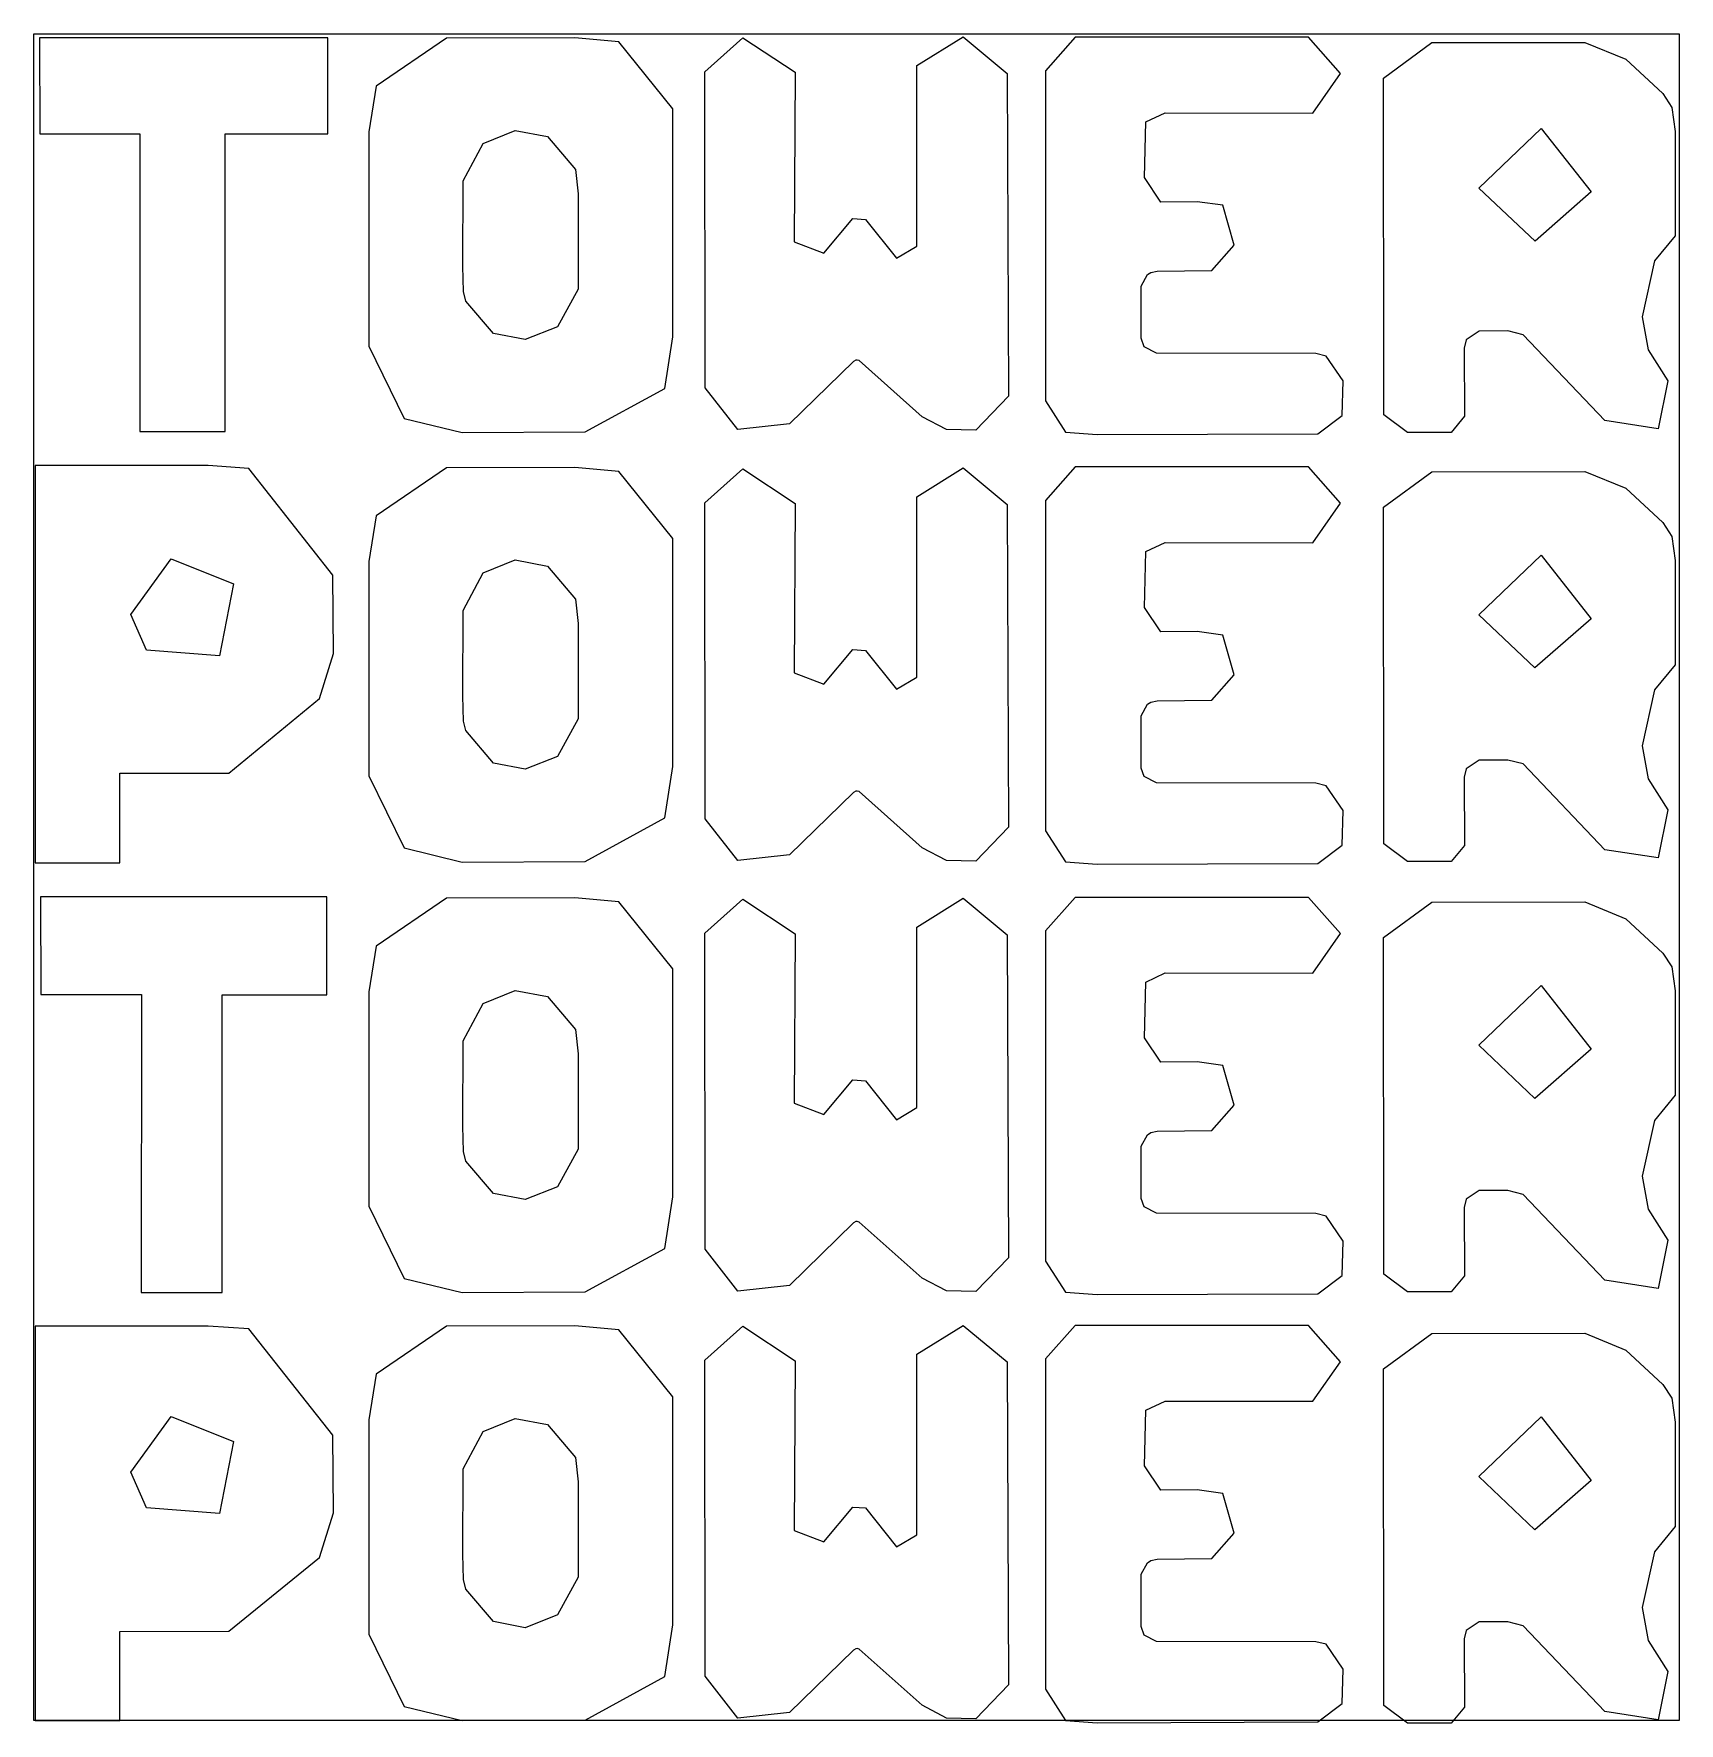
# Model space of a CAD drawing. Extents: x 0 to 1, y 276.29 to 277.32.
import ezdxf

# ---------------------------------------------------------------- set-up
doc = ezdxf.new("R2010")
doc.units = 0

msp = doc.modelspace()

# ---------------------------------------------------------------- linework, layer by layer
at = {"layer": 'Letters', "color": 4}
for p, q in [((0, 276.295556), (0, 277.318611)), ((0, 277.318611), (0.997937, 277.318611)), ((0.178243, 277.316241), (0.00344, 277.316241)), ((0.00344, 277.316241), (0.003585, 277.257982)), ((0.178243, 277.257884), (0.178243, 277.316241)), ((0.250306, 277.315973), (0.207631, 277.286825)), ((0.328165, 277.316128), (0.250306, 277.315973)), ((0.354834, 277.31376), (0.328165, 277.316128)), ((0.387529, 277.273158), (0.354834, 277.31376)), ((0.406902, 277.295632), (0.429982, 277.316252)), ((0.429982, 277.316252), (0.461683, 277.295236)), ((0.535615, 277.299285), (0.563683, 277.316799)), ((0.563683, 277.316799), (0.590437, 277.294623)), ((0.631532, 277.316503), (0.613676, 277.296156)), ((0.773186, 277.316503), (0.631532, 277.316503)), ((0.792569, 277.294497), (0.773186, 277.316503)), ((0.818594, 277.291783), (0.847966, 277.313251)), ((0.847966, 277.313251), (0.940769, 277.313418)), ((0.940769, 277.313418), (0.96547, 277.303164)), ((0.997937, 277.318611), (0.997937, 276.295556)), ((0.96547, 277.303164), (0.987967, 277.282336)), ((0.407269, 277.103907), (0.406902, 277.295632)), ((0.461683, 277.295236), (0.461111, 277.192403)), ((0.535496, 277.189778), (0.535615, 277.299285)), ((0.590437, 277.294623), (0.591159, 277.098746)), ((0.613676, 277.296156), (0.613676, 277.095887)), ((0.775685, 277.27047), (0.792569, 277.294497)), ((0.818765, 277.098032), (0.818594, 277.291783)), ((0.207631, 277.286825), (0.203252, 277.259108)), ((0.987967, 277.282336), (0.993397, 277.273953)), ((0.387612, 277.134759), (0.387529, 277.273158)), ((0.674547, 277.265135), (0.686097, 277.270629)), ((0.686097, 277.270629), (0.775685, 277.27047)), ((0.993397, 277.273953), (0.995551, 277.259405)), ((0.203252, 277.259108), (0.203146, 277.129141)), ((0.272549, 277.252146), (0.292, 277.26004)), ((0.292, 277.26004), (0.311577, 277.256354)), ((0.673717, 277.231351), (0.674547, 277.265135)), ((0.876449, 277.225035), (0.914286, 277.261193)), ((0.914286, 277.261193), (0.944537, 277.222672)), ((0.995551, 277.259405), (0.995472, 277.19613)), ((0.003585, 277.257982), (0.064387, 277.257962)), ((0.064387, 277.257962), (0.064312, 277.077311)), ((0.115979, 277.077311), (0.116021, 277.257884)), ((0.116021, 277.257884), (0.178243, 277.257884)), ((0.260319, 277.229443), (0.272549, 277.252146)), ((0.311577, 277.256354), (0.328502, 277.236268)), ((0.260272, 277.177731), (0.260319, 277.229443)), ((0.328502, 277.236268), (0.33013, 277.221585)), ((0.683629, 277.216569), (0.673717, 277.231351)), ((0.33013, 277.221585), (0.330086, 277.163757)), ((0.910482, 277.192778), (0.876449, 277.225035)), ((0.876449, 277.225035), (0.876449, 277.225035)), ((0.944537, 277.222672), (0.910482, 277.192778)), ((0.705589, 277.216752), (0.683629, 277.216569)), ((0.721103, 277.214565), (0.705589, 277.216752)), ((0.728046, 277.190416), (0.721103, 277.214565)), ((0.47914, 277.185527), (0.496797, 277.206544)), ((0.496797, 277.206544), (0.504401, 277.206036)), ((0.504401, 277.206036), (0.523301, 277.182458)), ((0.461111, 277.192403), (0.47914, 277.185527)), ((0.523303, 277.18246), (0.535496, 277.189778)), ((0.714575, 277.175073), (0.728046, 277.190416)), ((0.995472, 277.19613), (0.982984, 277.180858)), ((0.260562, 277.162268), (0.260272, 277.177731)), ((0.523301, 277.182458), (0.523303, 277.18246)), ((0.982984, 277.180858), (0.975451, 277.146912)), ((0.671706, 277.165625), (0.675513, 277.172539)), ((0.675513, 277.172539), (0.677486, 277.173857)), ((0.677486, 277.173857), (0.681399, 277.174681)), ((0.681399, 277.174681), (0.714575, 277.175073)), ((0.260563, 277.162267), (0.260562, 277.162268)), ((0.262044, 277.156526), (0.260563, 277.162267)), ((0.278828, 277.13685), (0.262044, 277.156526)), ((0.330086, 277.163757), (0.317635, 277.140863)), ((0.671707, 277.133893), (0.671706, 277.165625)), ((0.975451, 277.146912), (0.979058, 277.127009)), ((0.298116, 277.13313), (0.278828, 277.13685)), ((0.317635, 277.140863), (0.298116, 277.13313)), ((0.876573, 277.138253), (0.868755, 277.132963)), ((0.893948, 277.138348), (0.876573, 277.138253)), ((0.903393, 277.135978), (0.893948, 277.138348)), ((0.952775, 277.083973), (0.903393, 277.135978)), ((0.203146, 277.129141), (0.224616, 277.085362)), ((0.382694, 277.103557), (0.387612, 277.134759)), ((0.673434, 277.128682), (0.671707, 277.133893)), ((0.680928, 277.124843), (0.673434, 277.128682)), ((0.868755, 277.132963), (0.86757, 277.128012)), ((0.86757, 277.128012), (0.867706, 277.086583)), ((0.979058, 277.127009), (0.990959, 277.108194)), ((0.497226, 277.119833), (0.458334, 277.081961)), ((0.498618, 277.120626), (0.497226, 277.119833)), ((0.499408, 277.120711), (0.498618, 277.120626)), ((0.500517, 277.12039), (0.499408, 277.120711)), ((0.538757, 277.086307), (0.500517, 277.12039)), ((0.777455, 277.124645), (0.680928, 277.124843)), ((0.783919, 277.123053), (0.777455, 277.124645)), ((0.794115, 277.108053), (0.783919, 277.123053)), ((0.793477, 277.087053), (0.794115, 277.108053)), ((0.990959, 277.108194), (0.985209, 277.078948)), ((0.334381, 277.077098), (0.382694, 277.103556)), ((0.382694, 277.103556), (0.382694, 277.103557)), ((0.427028, 277.078532), (0.407269, 277.103907)), ((0.591159, 277.098746), (0.571288, 277.078148)), ((0.613676, 277.095887), (0.625717, 277.076927)), ((0.818764, 277.087499), (0.818765, 277.098032)), ((0.224616, 277.085362), (0.259757, 277.076847)), ((0.553528, 277.078594), (0.538757, 277.086307)), ((0.778821, 277.075968), (0.793477, 277.087053)), ((0.833069, 277.076864), (0.818764, 277.087499)), ((0.867706, 277.086583), (0.859624, 277.076819)), ((0.064312, 277.077311), (0.115979, 277.077311)), ((0.259757, 277.076847), (0.334381, 277.077098)), ((0.458334, 277.081961), (0.427028, 277.078532)), ((0.571288, 277.078148), (0.553528, 277.078594)), ((0.625717, 277.076927), (0.644866, 277.075524)), ((0.644866, 277.075525), (0.778821, 277.075968)), ((0.644866, 277.075524), (0.644866, 277.075525)), ((0.859624, 277.076819), (0.833069, 277.076864)), ((0.985209, 277.078948), (0.952775, 277.083973)), ((0.105702, 277.056714), (0.000742, 277.056714)), ((0.000742, 277.056714), (0.000742, 276.815765)), ((0.130428, 277.054964), (0.105702, 277.056714)), ((0.105702, 277.056714), (0.105702, 277.056714)), ((0.181449, 276.99016), (0.130428, 277.054964)), ((0.250306, 277.055381), (0.207631, 277.026233)), ((0.328165, 277.055536), (0.250306, 277.055381)), ((0.354834, 277.053168), (0.328165, 277.055536)), ((0.406902, 277.034197), (0.429982, 277.054817)), ((0.429982, 277.054817), (0.461683, 277.033801)), ((0.535615, 277.03785), (0.563683, 277.055364)), ((0.563683, 277.055364), (0.590437, 277.033188)), ((0.631532, 277.055869), (0.613676, 277.035522)), ((0.773186, 277.055869), (0.631532, 277.055869)), ((0.792569, 277.033863), (0.773186, 277.055869)), ((0.387529, 277.012566), (0.354834, 277.053168)), ((0.818594, 277.03153), (0.847966, 277.052997)), ((0.847966, 277.052997), (0.940769, 277.053164)), ((0.940769, 277.053164), (0.96547, 277.04291)), ((0.407269, 276.842472), (0.406902, 277.034197)), ((0.461683, 277.033801), (0.461111, 276.930968)), ((0.535496, 276.928343), (0.535615, 277.03785)), ((0.613676, 277.035522), (0.613676, 276.835253)), ((0.775685, 277.009837), (0.792569, 277.033863)), ((0.96547, 277.04291), (0.987967, 277.022082)), ((0.207631, 277.026233), (0.203252, 276.998517)), ((0.590437, 277.033188), (0.591159, 276.837311)), ((0.818765, 276.837778), (0.818594, 277.03153)), ((0.987967, 277.022082), (0.993397, 277.013699)), ((0.993397, 277.013699), (0.995551, 276.999152)), ((0.387612, 276.874167), (0.387529, 277.012566)), ((0.673717, 276.970717), (0.674547, 277.004501)), ((0.674547, 277.004501), (0.686097, 277.009995)), ((0.686097, 277.009995), (0.775685, 277.009837)), ((0.058909, 276.966374), (0.083409, 277.000097)), ((0.083409, 277.000097), (0.121143, 276.984971)), ((0.203252, 276.998517), (0.203146, 276.868549)), ((0.272549, 276.991554), (0.292, 276.999448)), ((0.292, 276.999448), (0.311577, 276.995762)), ((0.311577, 276.995762), (0.328502, 276.975676)), ((0.876413, 276.966193), (0.914249, 277.002351)), ((0.914249, 277.002351), (0.9445, 276.96383)), ((0.995551, 276.999152), (0.995472, 276.935876)), ((0.121143, 276.984971), (0.112651, 276.941283)), ((0.181757, 276.942686), (0.181449, 276.99016)), ((0.260319, 276.968851), (0.272549, 276.991554)), ((0.328502, 276.975676), (0.33013, 276.960993)), ((0.068392, 276.94483), (0.058909, 276.966374)), ((0.058909, 276.966374), (0.058909, 276.966374)), ((0.260272, 276.917139), (0.260319, 276.968851)), ((0.683629, 276.955935), (0.673717, 276.970717)), ((0.910445, 276.933935), (0.876413, 276.966193)), ((0.876413, 276.966193), (0.876413, 276.966193)), ((0.9445, 276.96383), (0.910445, 276.933935)), ((0.33013, 276.960993), (0.330086, 276.903166)), ((0.705589, 276.956118), (0.683629, 276.955935)), ((0.721103, 276.953931), (0.705589, 276.956118)), ((0.728046, 276.929783), (0.721103, 276.953931)), ((0.112651, 276.941283), (0.068392, 276.94483)), ((0.17322, 276.915421), (0.181757, 276.942686)), ((0.47914, 276.924092), (0.496797, 276.945109)), ((0.496797, 276.945109), (0.504401, 276.944601)), ((0.504401, 276.944601), (0.523301, 276.921023)), ((0.461111, 276.930968), (0.47914, 276.924092)), ((0.995472, 276.935876), (0.982984, 276.920604)), ((0.523301, 276.921023), (0.523303, 276.921025)), ((0.523303, 276.921025), (0.535496, 276.928343)), ((0.714575, 276.914439), (0.728046, 276.929783)), ((0.982984, 276.920604), (0.975451, 276.886658)), ((0.118254, 276.87022), (0.17322, 276.915421)), ((0.260562, 276.901676), (0.260272, 276.917139)), ((0.671706, 276.904991), (0.675513, 276.911905)), ((0.675513, 276.911905), (0.677486, 276.913223)), ((0.677486, 276.913223), (0.681399, 276.914047)), ((0.681399, 276.914047), (0.714575, 276.914439)), ((0.260563, 276.901676), (0.260562, 276.901676)), ((0.262044, 276.895935), (0.260563, 276.901676)), ((0.330086, 276.903166), (0.317635, 276.880272)), ((0.671707, 276.873259), (0.671706, 276.904991)), ((0.278828, 276.876258), (0.262044, 276.895935)), ((0.317635, 276.880272), (0.298116, 276.872538)), ((0.975451, 276.886658), (0.979058, 276.866755)), ((0.052271, 276.8701), (0.118254, 276.87022)), ((0.052271, 276.815765), (0.052271, 276.8701)), ((0.298116, 276.872538), (0.278828, 276.876258)), ((0.382694, 276.842965), (0.387612, 276.874167)), ((0.673434, 276.868048), (0.671707, 276.873259)), ((0.868755, 276.87271), (0.86757, 276.867759)), ((0.876573, 276.878), (0.868755, 276.87271)), ((0.893948, 276.878095), (0.876573, 276.878)), ((0.903393, 276.875724), (0.893948, 276.878095)), ((0.952775, 276.823719), (0.903393, 276.875724)), ((0.203146, 276.868549), (0.224616, 276.82477)), ((0.498618, 276.859191), (0.497226, 276.858398)), ((0.499408, 276.859276), (0.498618, 276.859191)), ((0.500517, 276.858955), (0.499408, 276.859276)), ((0.680928, 276.864209), (0.673434, 276.868048)), ((0.777455, 276.864011), (0.680928, 276.864209)), ((0.783919, 276.862419), (0.777455, 276.864011)), ((0.794115, 276.847419), (0.783919, 276.862419)), ((0.86757, 276.867759), (0.867706, 276.826329)), ((0.979058, 276.866755), (0.990959, 276.84794)), ((0.497226, 276.858398), (0.458334, 276.820526)), ((0.538757, 276.824872), (0.500517, 276.858955)), ((0.334381, 276.816506), (0.382694, 276.842965)), ((0.382694, 276.842965), (0.382694, 276.842965)), ((0.427028, 276.817097), (0.407269, 276.842472)), ((0.793477, 276.82642), (0.794115, 276.847419)), ((0.990959, 276.84794), (0.985209, 276.818694)), ((0.591159, 276.837311), (0.571288, 276.816713)), ((0.613676, 276.835253), (0.625717, 276.816293)), ((0.818764, 276.827246), (0.818765, 276.837778)), ((0.224616, 276.82477), (0.259757, 276.816256)), ((0.458334, 276.820526), (0.427028, 276.817097)), ((0.553528, 276.817159), (0.538757, 276.824872)), ((0.778821, 276.815335), (0.793477, 276.82642)), ((0.833069, 276.81661), (0.818764, 276.827246)), ((0.867706, 276.826329), (0.859624, 276.816566)), ((0.985209, 276.818694), (0.952775, 276.823719)), ((0.000742, 276.815765), (0.052271, 276.815765)), ((0.259757, 276.816256), (0.334381, 276.816506)), ((0.571288, 276.816713), (0.553528, 276.817159)), ((0.625717, 276.816293), (0.644866, 276.814891)), ((0.644866, 276.814892), (0.778821, 276.815335)), ((0.644866, 276.814891), (0.644866, 276.814892)), ((0.859624, 276.816566), (0.833069, 276.81661)), ((0.1778, 276.795089), (0.004165, 276.795089)), ((0.004165, 276.795089), (0.004302, 276.735871)), ((0.1778, 276.735774), (0.1778, 276.795089)), ((0.250306, 276.794325), (0.207631, 276.765177)), ((0.328165, 276.794481), (0.250306, 276.794325)), ((0.354834, 276.792113), (0.328165, 276.794481)), ((0.387529, 276.751511), (0.354834, 276.792113)), ((0.406902, 276.773141), (0.429982, 276.793762)), ((0.429982, 276.793762), (0.461683, 276.772745)), ((0.535615, 276.776787), (0.563683, 276.794301)), ((0.563683, 276.794301), (0.590437, 276.772125)), ((0.631532, 276.794821), (0.613676, 276.774474)), ((0.773186, 276.794821), (0.631532, 276.794821)), ((0.792569, 276.772816), (0.773186, 276.794821)), ((0.818594, 276.770473), (0.847966, 276.791941)), ((0.847966, 276.791941), (0.940769, 276.792108)), ((0.940769, 276.792108), (0.96547, 276.781854)), ((0.96547, 276.781854), (0.987967, 276.761026)), ((0.407269, 276.581416), (0.406902, 276.773141)), ((0.461683, 276.772745), (0.461111, 276.669912)), ((0.535496, 276.66728), (0.535615, 276.776787)), ((0.590437, 276.772125), (0.591159, 276.576248)), ((0.613676, 276.774474), (0.613676, 276.574206)), ((0.775685, 276.748789), (0.792569, 276.772816)), ((0.818765, 276.576722), (0.818594, 276.770473)), ((0.207631, 276.765177), (0.203252, 276.737461)), ((0.987967, 276.761026), (0.993397, 276.752643)), ((0.387612, 276.613111), (0.387529, 276.751511)), ((0.674547, 276.743454), (0.686097, 276.748947)), ((0.686097, 276.748947), (0.775685, 276.748789)), ((0.993397, 276.752643), (0.995551, 276.738095)), ((0.203252, 276.737461), (0.203146, 276.607493)), ((0.272549, 276.730498), (0.292, 276.738392)), ((0.292, 276.738392), (0.311577, 276.734707)), ((0.673717, 276.709669), (0.674547, 276.743454)), ((0.876413, 276.705136), (0.914249, 276.741294)), ((0.914249, 276.741294), (0.9445, 276.702773)), ((0.995551, 276.738095), (0.995472, 276.67482)), ((0.004302, 276.735871), (0.065264, 276.735851)), ((0.065264, 276.735851), (0.065193, 276.5552)), ((0.1143, 276.5552), (0.11434, 276.735774)), ((0.11434, 276.735774), (0.1778, 276.735774)), ((0.260319, 276.707796), (0.272549, 276.730498)), ((0.311577, 276.734707), (0.328502, 276.71462)), ((0.260272, 276.656083), (0.260319, 276.707796)), ((0.328502, 276.71462), (0.33013, 276.699938)), ((0.683629, 276.694888), (0.673717, 276.709669)), ((0.33013, 276.699938), (0.330086, 276.64211)), ((0.910445, 276.672879), (0.876413, 276.705136)), ((0.876413, 276.705136), (0.876413, 276.705136)), ((0.9445, 276.702773), (0.910445, 276.672879)), ((0.705589, 276.69507), (0.683629, 276.694888)), ((0.721103, 276.692883), (0.705589, 276.69507)), ((0.728046, 276.668735), (0.721103, 276.692883)), ((0.47914, 276.663036), (0.496797, 276.684053)), ((0.496797, 276.684053), (0.504401, 276.683545)), ((0.504401, 276.683545), (0.523301, 276.659967)), ((0.995472, 276.67482), (0.982984, 276.659548)), ((0.461111, 276.669912), (0.47914, 276.663036)), ((0.523303, 276.659962), (0.535496, 276.66728)), ((0.714575, 276.653392), (0.728046, 276.668735)), ((0.260562, 276.64062), (0.260272, 276.656083)), ((0.523301, 276.659967), (0.523303, 276.659962)), ((0.982984, 276.659548), (0.975451, 276.625602)), ((0.671706, 276.643944), (0.675513, 276.650857)), ((0.671707, 276.612212), (0.671706, 276.643944)), ((0.675513, 276.650857), (0.677486, 276.652175)), ((0.677486, 276.652175), (0.681399, 276.652999)), ((0.681399, 276.652999), (0.714575, 276.653392)), ((0.260563, 276.64062), (0.260562, 276.64062)), ((0.262044, 276.634879), (0.260563, 276.64062)), ((0.278828, 276.615203), (0.262044, 276.634879)), ((0.330086, 276.64211), (0.317635, 276.619216)), ((0.975451, 276.625602), (0.979058, 276.605699)), ((0.298116, 276.611483), (0.278828, 276.615203)), ((0.317635, 276.619216), (0.298116, 276.611483)), ((0.876573, 276.616942), (0.868755, 276.611652)), ((0.893948, 276.617037), (0.876573, 276.616942)), ((0.903393, 276.614666), (0.893948, 276.617037)), ((0.952775, 276.562662), (0.903393, 276.614666)), ((0.203146, 276.607493), (0.224616, 276.563714)), ((0.382694, 276.581909), (0.387612, 276.613111)), ((0.673434, 276.607001), (0.671707, 276.612212)), ((0.680928, 276.603161), (0.673434, 276.607001)), ((0.777455, 276.602964), (0.680928, 276.603161)), ((0.783919, 276.601372), (0.777455, 276.602964)), ((0.868755, 276.611652), (0.86757, 276.606701)), ((0.86757, 276.606701), (0.867706, 276.565273)), ((0.979058, 276.605699), (0.990959, 276.586884)), ((0.497226, 276.597342), (0.458334, 276.55947)), ((0.498618, 276.598135), (0.497226, 276.597342)), ((0.499408, 276.59822), (0.498618, 276.598135)), ((0.500517, 276.597899), (0.499408, 276.59822)), ((0.538757, 276.563816), (0.500517, 276.597899)), ((0.794115, 276.586371), (0.783919, 276.601372)), ((0.793477, 276.565372), (0.794115, 276.586371)), ((0.990959, 276.586884), (0.985209, 276.557639)), ((0.334381, 276.55545), (0.382694, 276.581909)), ((0.382694, 276.581909), (0.382694, 276.581909)), ((0.427028, 276.556041), (0.407269, 276.581416)), ((0.591159, 276.576248), (0.571288, 276.555652)), ((0.613676, 276.574206), (0.625717, 276.555246)), ((0.818764, 276.566186), (0.818765, 276.576722)), ((0.224616, 276.563714), (0.259757, 276.5552)), ((0.553528, 276.556103), (0.538757, 276.563816)), ((0.778821, 276.554286), (0.793477, 276.565372)), ((0.833069, 276.555552), (0.818764, 276.566186)), ((0.867706, 276.565273), (0.859624, 276.555508)), ((0.985209, 276.557639), (0.952775, 276.562662)), ((0.065193, 276.5552), (0.1143, 276.5552)), ((0.259757, 276.5552), (0.334381, 276.55545)), ((0.458334, 276.55947), (0.427028, 276.556041)), ((0.571288, 276.555652), (0.553528, 276.556103)), ((0.625717, 276.555246), (0.644866, 276.553835)), ((0.644866, 276.553835), (0.778821, 276.554286)), ((0.644866, 276.553835), (0.644866, 276.553835)), ((0.859624, 276.555508), (0.833069, 276.555552)), ((0.105702, 276.534772), (0.000742, 276.534772)), ((0.000742, 276.534772), (0.000742, 276.295556)), ((0.130428, 276.533035), (0.105702, 276.534785)), ((0.105702, 276.534785), (0.105702, 276.534772)), ((0.181449, 276.468697), (0.130428, 276.533035)), ((0.250306, 276.534682), (0.207631, 276.505534)), ((0.328165, 276.534837), (0.250306, 276.534682)), ((0.354834, 276.532467), (0.328165, 276.534837)), ((0.387529, 276.491864), (0.354834, 276.532467)), ((0.406902, 276.514052), (0.429982, 276.534671)), ((0.429982, 276.534671), (0.461683, 276.513654)), ((0.535615, 276.517707), (0.563683, 276.535222)), ((0.563683, 276.535222), (0.590437, 276.513045)), ((0.631532, 276.535176), (0.613676, 276.51483)), ((0.773186, 276.535176), (0.631532, 276.535176)), ((0.792569, 276.513171), (0.773186, 276.535176)), ((0.818594, 276.508853), (0.847966, 276.530319)), ((0.847966, 276.530319), (0.940769, 276.530486)), ((0.940769, 276.530486), (0.96547, 276.520233)), ((0.407269, 276.322327), (0.406902, 276.514052)), ((0.461683, 276.513654), (0.461111, 276.410821)), ((0.535496, 276.408201), (0.535615, 276.517707)), ((0.590437, 276.513045), (0.591159, 276.317168)), ((0.613676, 276.51483), (0.613676, 276.314562)), ((0.775685, 276.489145), (0.792569, 276.513171)), ((0.96547, 276.520233), (0.987967, 276.499405)), ((0.207631, 276.505534), (0.203252, 276.477817)), ((0.818765, 276.315102), (0.818594, 276.508853)), ((0.387612, 276.353465), (0.387529, 276.491864)), ((0.987967, 276.499405), (0.993397, 276.491023)), ((0.993397, 276.491023), (0.995551, 276.476475)), ((0.673717, 276.450024), (0.674547, 276.483809)), ((0.674547, 276.483809), (0.686097, 276.489303)), ((0.686097, 276.489303), (0.775685, 276.489145)), ((0.058909, 276.446164), (0.083409, 276.479887)), ((0.083409, 276.479887), (0.121143, 276.464763)), ((0.203252, 276.477817), (0.203147, 276.347849)), ((0.260319, 276.448149), (0.272549, 276.470851)), ((0.272549, 276.470851), (0.292, 276.478745)), ((0.292, 276.478745), (0.311577, 276.475059)), ((0.311577, 276.475059), (0.328502, 276.454974)), ((0.876413, 276.443516), (0.914249, 276.479674)), ((0.914249, 276.479674), (0.9445, 276.441153)), ((0.995551, 276.476475), (0.995472, 276.413199)), ((0.121143, 276.464763), (0.112651, 276.421075)), ((0.181757, 276.421566), (0.181449, 276.468697)), ((0.328502, 276.454974), (0.33013, 276.440292)), ((0.683629, 276.435244), (0.673717, 276.450024)), ((0.068392, 276.424623), (0.058909, 276.446167)), ((0.058909, 276.446167), (0.058909, 276.446164)), ((0.260272, 276.396437), (0.260319, 276.448149)), ((0.33013, 276.440292), (0.330086, 276.382465)), ((0.910445, 276.411258), (0.876413, 276.443516)), ((0.876413, 276.443516), (0.876413, 276.443516)), ((0.9445, 276.441153), (0.910445, 276.411258)), ((0.705589, 276.435427), (0.683629, 276.435244)), ((0.721103, 276.433254), (0.705589, 276.435427)), ((0.728046, 276.409107), (0.721103, 276.433254)), ((0.112651, 276.421075), (0.068392, 276.424623)), ((0.17322, 276.394495), (0.181757, 276.421566)), ((0.47914, 276.403946), (0.496797, 276.424963)), ((0.496797, 276.424963), (0.504401, 276.424455)), ((0.504401, 276.424455), (0.523301, 276.400878)), ((0.461111, 276.410821), (0.47914, 276.403946)), ((0.714575, 276.393762), (0.728046, 276.409107)), ((0.995472, 276.413199), (0.982984, 276.397928)), ((0.523301, 276.400878), (0.523303, 276.400883)), ((0.523303, 276.400883), (0.535496, 276.408201)), ((0.118254, 276.349619), (0.17322, 276.394495)), ((0.260562, 276.380974), (0.260272, 276.396437)), ((0.671706, 276.384308), (0.675513, 276.391222)), ((0.675513, 276.391222), (0.677486, 276.392549)), ((0.677486, 276.392549), (0.681399, 276.393367)), ((0.681399, 276.393367), (0.714575, 276.393762)), ((0.982984, 276.397928), (0.975451, 276.363982)), ((0.260563, 276.380975), (0.260562, 276.380974)), ((0.262044, 276.375234), (0.260563, 276.380975)), ((0.330086, 276.382465), (0.317635, 276.359571)), ((0.671707, 276.352576), (0.671706, 276.384308)), ((0.278828, 276.355558), (0.262044, 276.375234)), ((0.317635, 276.359571), (0.298116, 276.351838)), ((0.975451, 276.363982), (0.979058, 276.344079)), ((0.052271, 276.3495), (0.118254, 276.349619)), ((0.052271, 276.295556), (0.052271, 276.3495)), ((0.203147, 276.347849), (0.224616, 276.30407)), ((0.298116, 276.351838), (0.278828, 276.355558)), ((0.382694, 276.322263), (0.387612, 276.353465)), ((0.673434, 276.347366), (0.671707, 276.352576)), ((0.680928, 276.343528), (0.673434, 276.347366)), ((0.868755, 276.350033), (0.86757, 276.345083)), ((0.876573, 276.355322), (0.868755, 276.350033)), ((0.893948, 276.355417), (0.876573, 276.355322)), ((0.903393, 276.353046), (0.893948, 276.355417)), ((0.952775, 276.301042), (0.903393, 276.353046)), ((0.497226, 276.338254), (0.458334, 276.300382)), ((0.498618, 276.339044), (0.497226, 276.338254)), ((0.499408, 276.339129), (0.498618, 276.339044)), ((0.500517, 276.338819), (0.499408, 276.339129)), ((0.538757, 276.304736), (0.500517, 276.338819)), ((0.777455, 276.34333), (0.680928, 276.343528)), ((0.783919, 276.34175), (0.777455, 276.34333)), ((0.794115, 276.32675), (0.783919, 276.34175)), ((0.86757, 276.345083), (0.867706, 276.303654)), ((0.979058, 276.344079), (0.990959, 276.325264)), ((0.793477, 276.305749), (0.794115, 276.32675)), ((0.334381, 276.295806), (0.382694, 276.322265)), ((0.382694, 276.322265), (0.382694, 276.322263)), ((0.427028, 276.296953), (0.407269, 276.322327)), ((0.591159, 276.317168), (0.571288, 276.296572)), ((0.990959, 276.325264), (0.985209, 276.296019)), ((0.613676, 276.314562), (0.625717, 276.295602)), ((0.818764, 276.304568), (0.818765, 276.315102)), ((0.997937, 276.295556), (0, 276.295556)), ((0.000742, 276.295556), (0.052271, 276.295556)), ((0.224616, 276.30407), (0.259757, 276.295556)), ((0.259757, 276.295556), (0.334381, 276.295806)), ((0.458334, 276.300382), (0.427028, 276.296953)), ((0.553528, 276.297023), (0.538757, 276.304736)), ((0.571288, 276.296572), (0.553528, 276.297023)), ((0.625717, 276.295602), (0.644866, 276.294191)), ((0.778821, 276.294664), (0.793477, 276.305749)), ((0.833069, 276.293934), (0.818764, 276.304568)), ((0.867706, 276.303654), (0.859624, 276.29389)), ((0.985209, 276.296019), (0.952775, 276.301042)), ((0.997937, 276.295556), (0.997937, 276.295556)), ((0.644866, 276.294212), (0.778821, 276.294664)), ((0.644866, 276.294191), (0.644866, 276.294212)), ((0.859624, 276.29389), (0.833069, 276.293934))]:
    msp.add_line(p, q, dxfattribs=at)

doc.saveas('drawing.dxf')
